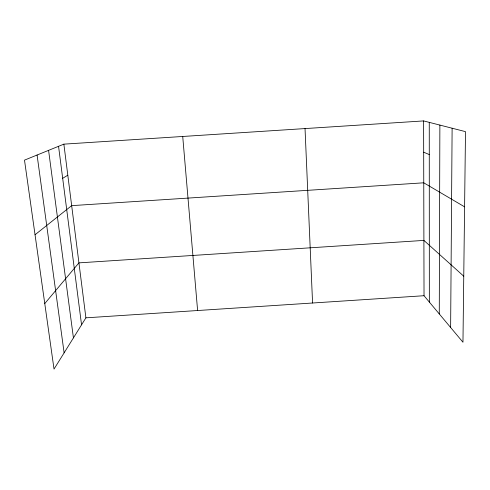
<?xml version="1.0" encoding="UTF-8"?>
<svg xmlns="http://www.w3.org/2000/svg" width="490" height="490" viewBox="0 0 490 490"><rect width="100%" height="100%" fill="white"/><g stroke="black" fill="none" stroke-linecap="round" stroke-linejoin="round"><path stroke-width="0.73" d="M439.267 313.931L439.873 125.085M450.635 327.51L452.117 128.215M63.865 144.146L85.903 317.832L54.023 369.08L24.5 160.132L63.865 144.146L423.611 120.92L465.5 131.638L462.964 342.234L424.028 295.721L423.611 120.92M44.768 303.567L78.933 262.873L423.893 240.406L463.761 276.201M35.047 234.753L71.669 205.641L423.758 182.807L464.594 206.841M62.677 178.293L67.81 175.224M85.903 317.832L424.028 295.721M423.685 152.194L429.277 154.571M37.081 155.024L64.123 352.849M48.584 150.35L73.427 337.892M58.555 146.302L81.554 324.827M182.721 136.471L197.611 310.531M305.031 128.576L312.571 303.01M429.265 122.365L429.344 302.073"/></g></svg>
